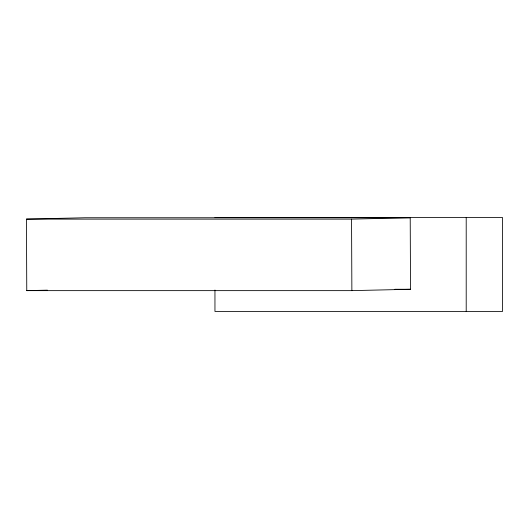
<?xml version="1.0" encoding="UTF-8"?>
<svg xmlns="http://www.w3.org/2000/svg" width="529" height="529" viewBox="0 0 529 529"><rect width="100%" height="100%" fill="white"/><g stroke="black" fill="none" stroke-linecap="round" stroke-linejoin="round"><path stroke-width="0.79" d="M26.45 219.118L85.103 217.75L410.213 217.75L410.524 289.27L351.871 290.639L26.767 290.639L26.45 219.118L351.554 219.118L410.213 217.75M26.767 290.639L47.418 290.156M214.953 217.571L502.55 217.571L502.55 311.429L214.953 311.429L214.953 290.024M394.846 289.27L410.524 289.27M351.554 219.118L351.871 290.639M466.208 217.571L466.208 311.429"/></g></svg>
